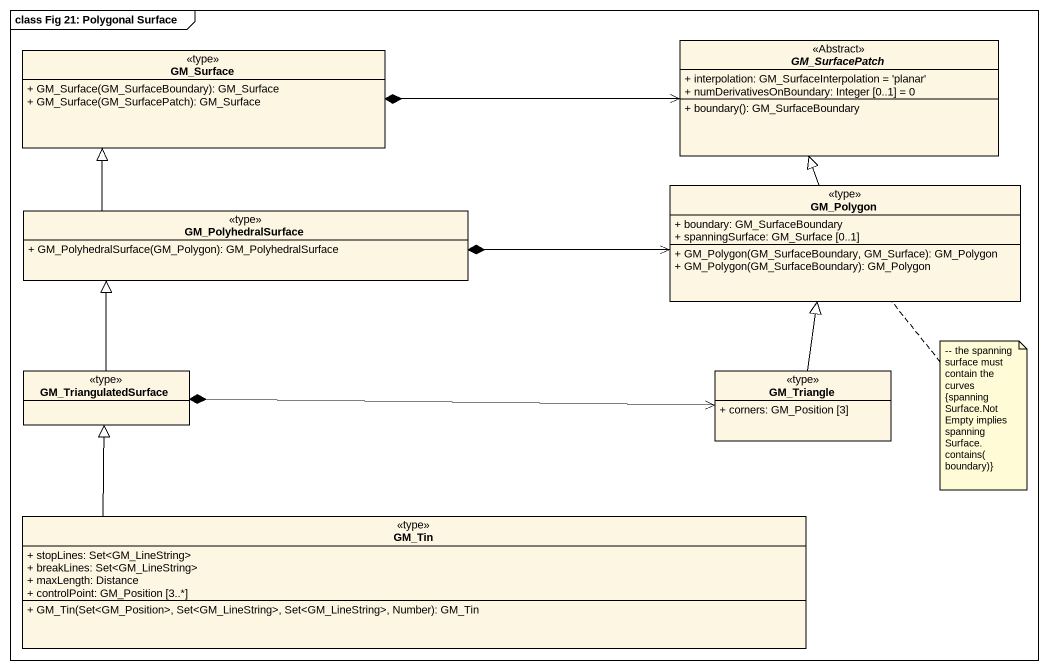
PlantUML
@startuml
mainframe class Fig 21: Polygonal Surface
hide circle
hide empty members
skinparam classAttributeIconSize 0
abstract class GM_SurfacePatch <<Abstract>> {
  + interpolation: GM_SurfaceInterpolation = 'planar'
  + numDerivativesOnBoundary: Integer [0..1] = 0
  + boundary(): GM_SurfaceBoundary
}
class GM_Surface <<type>> {
  + GM_Surface(GM_SurfaceBoundary): GM_Surface
  + GM_Surface(GM_SurfacePatch): GM_Surface
}
class GM_PolyhedralSurface <<type>> {
  + GM_PolyhedralSurface(GM_Polygon): GM_PolyhedralSurface
}
class GM_Polygon <<type>> {
  + boundary: GM_SurfaceBoundary
  + spanningSurface: GM_Surface [0..1]
  + GM_Polygon(GM_SurfaceBoundary, GM_Surface): GM_Polygon
  + GM_Polygon(GM_SurfaceBoundary): GM_Polygon
}
class GM_TriangulatedSurface <<type>>
class GM_Triangle <<type>> {
  + corners: GM_Position [3]
}
class GM_Tin <<type>> {
  + stopLines: Set<GM_LineString>
  + breakLines: Set<GM_LineString>
  + maxLength: Distance
  + controlPoint: GM_Position [3..*]
  + GM_Tin(Set<GM_Position>, Set<GM_LineString>, Set<GM_LineString>, Number): GM_Tin
}
GM_SurfacePatch <-left-* GM_Surface
GM_PolyhedralSurface -up-|> GM_Surface
GM_Polygon -up-|> GM_SurfacePatch
GM_Polygon <-left-* GM_PolyhedralSurface
GM_TriangulatedSurface -up-|> GM_PolyhedralSurface
GM_Triangle -up-|> GM_Polygon
GM_Triangle <-left-* GM_TriangulatedSurface
GM_Tin -left-|> GM_TriangulatedSurface
note bottom of GM_Polygon
  ~-- the spanning surface must contain the curves
  {spanningSurface.NotEmpty implies spanningSurface.contains(boundary)}
end note
@enduml
